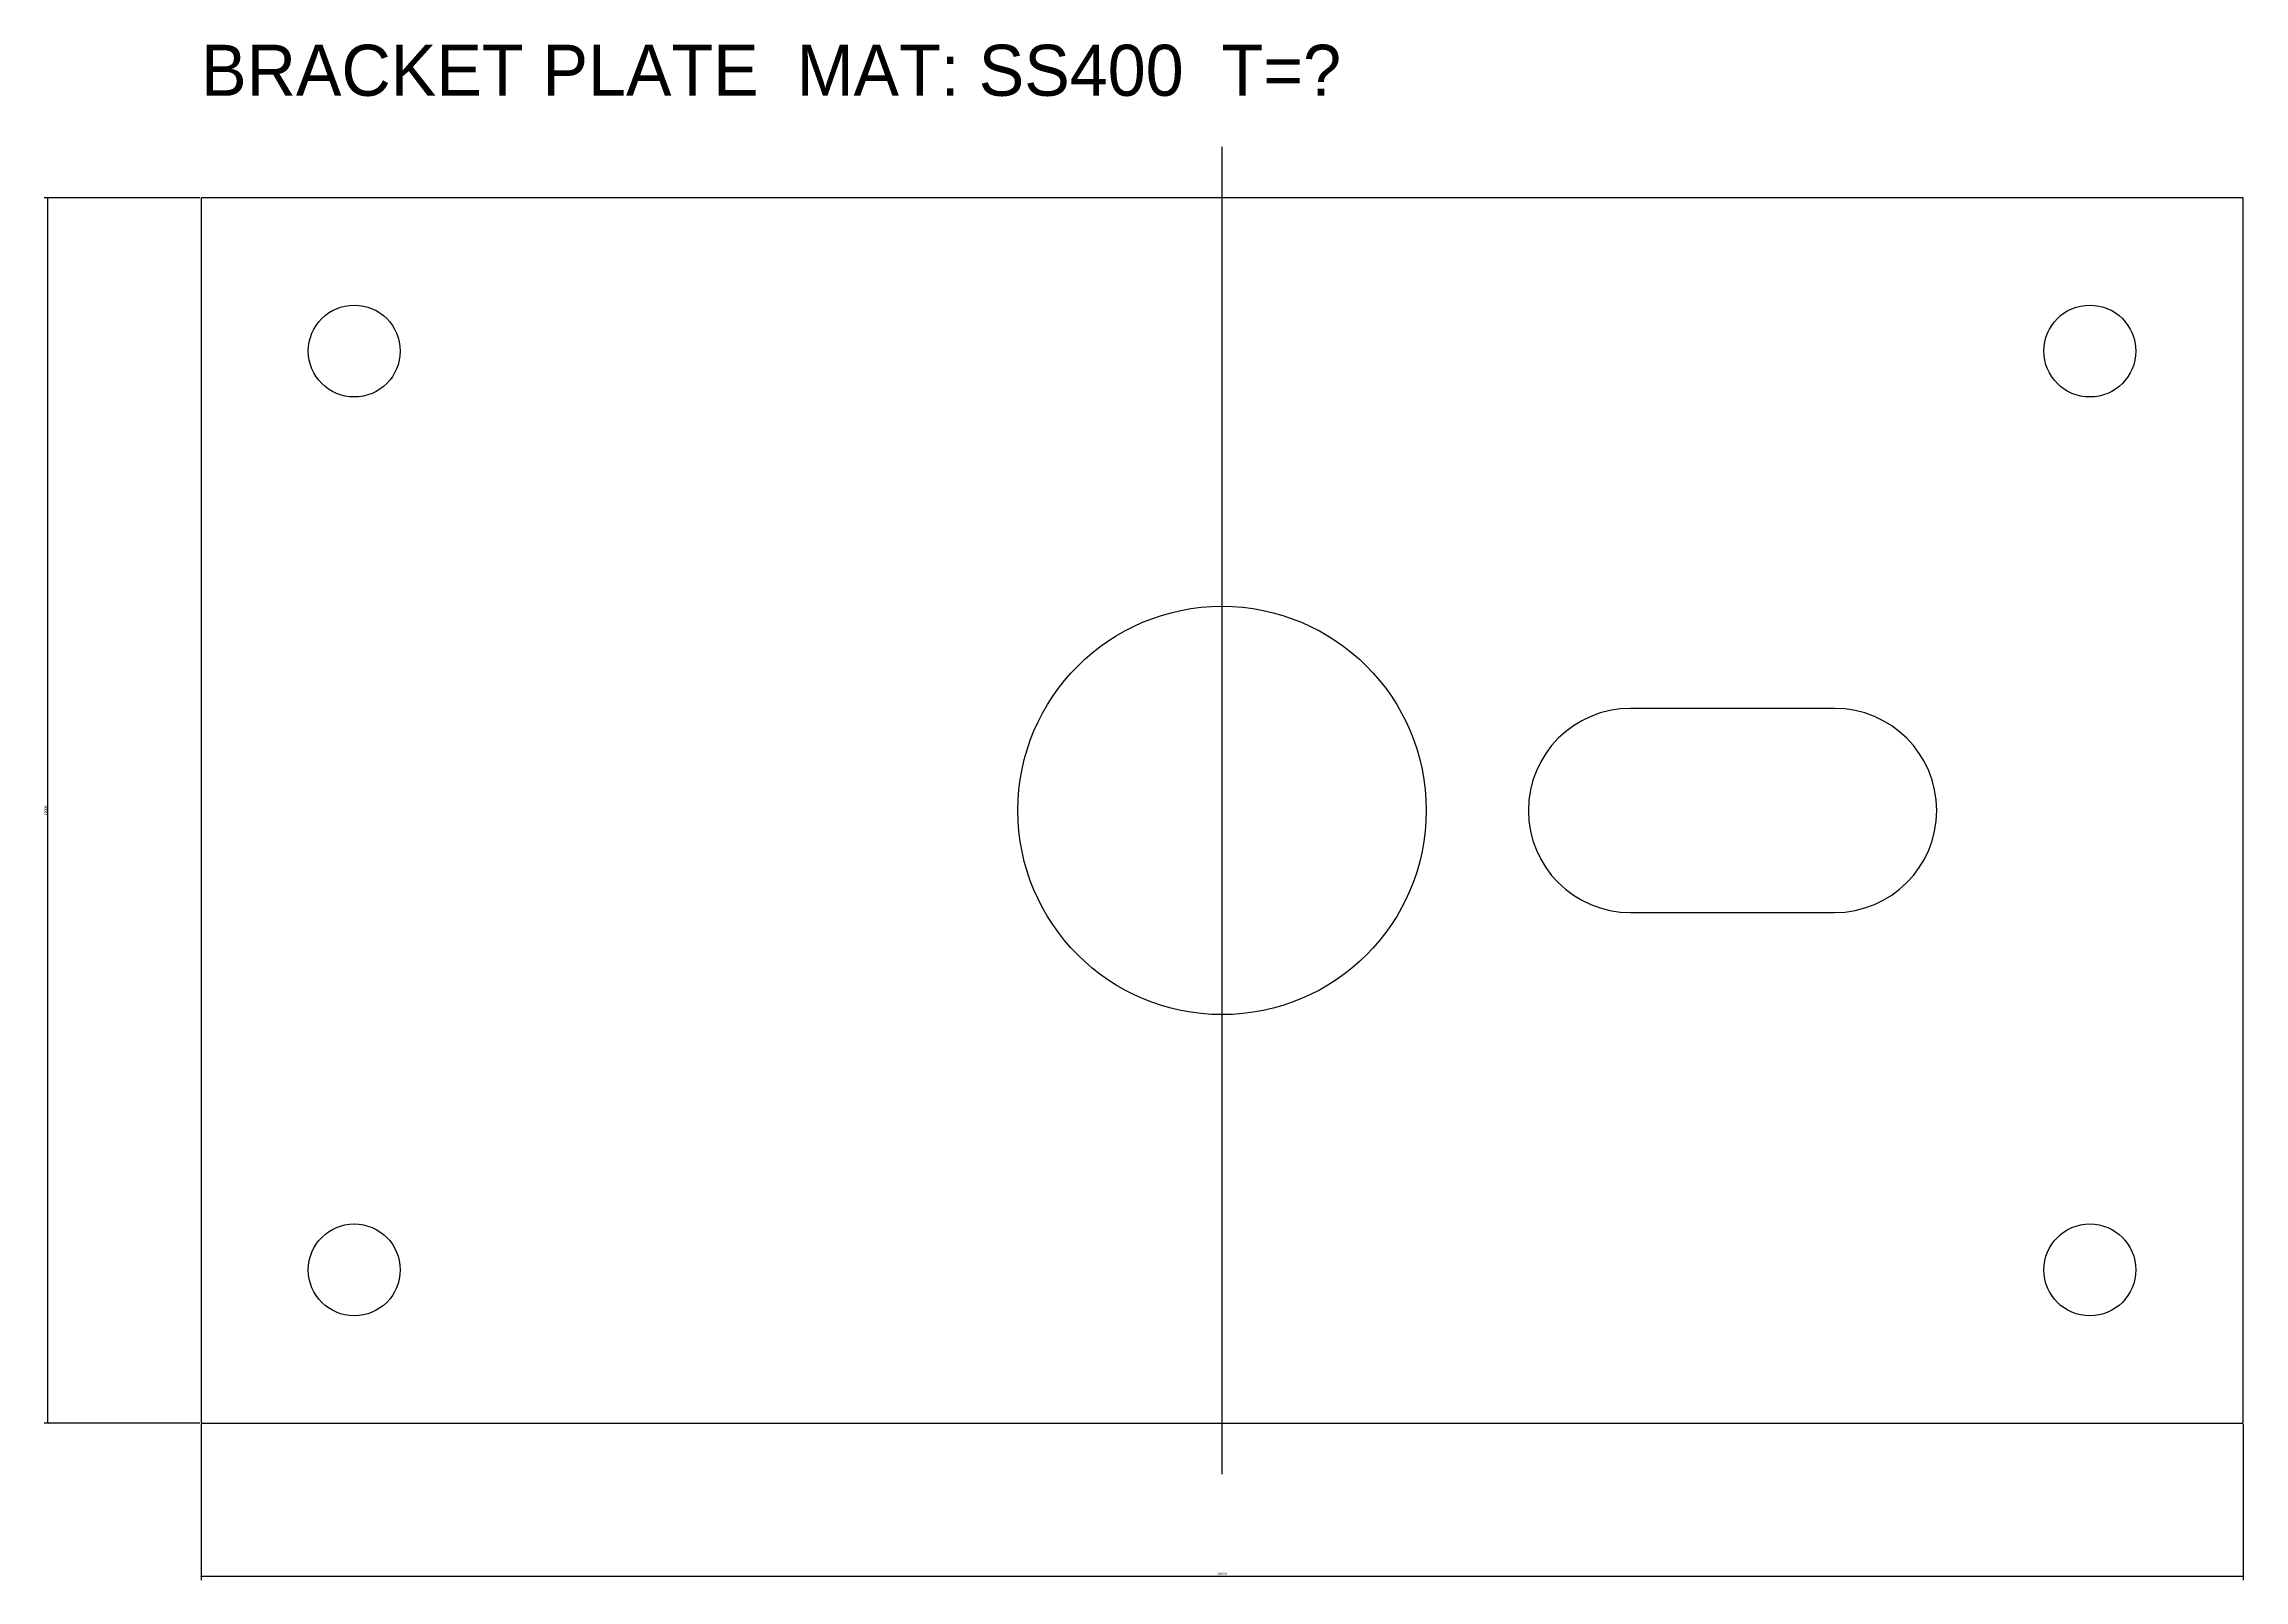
# Model space of a CAD drawing. Header units: millimetres. Extents: x -15 to 200, y -15 to 135.
import ezdxf

# ---------------------------------------------------------------- set-up
doc = ezdxf.new("R2010")
doc.units = ezdxf.units.MM
for name, color, linetype in [('CENTER', 5, 'Continuous'), ('DIM', 3, 'Continuous'), ('HOLES', 1, 'Continuous'), ('OUTLINE', 7, 'Continuous'), ('TEXT', 2, 'Continuous')]:
    doc.layers.add(name, color=color, linetype=linetype)
doc.styles.add('OpenSansCondensed-Light', font='OpenSansCondensed-Light.ttf')
doc.dimstyles.new('EZDXF', dxfattribs={"dimtxt": 0.25, "dimasz": 0.175, "dimexe": 0.375, "dimexo": 0.125, "dimgap": 0.1, "dimtad": 1, "dimlfac": 100, "dimzin": 12, "dimdsep": 46, "dimtxsty": 'OpenSansCondensed-Light', "dimblk": 'ARCHTICK', "dimcen": 2.5, "dimazin": 3, "dimtfac": 0.5, "dimtmove": 2, "dimatfit": 3})

# ---------------------------------------------------------------- blocks, each defined once
blk = doc.blocks.new('_ARCHTICK')
at = {"color": 0, "linetype": 'BYBLOCK', "const_width": 0.15}
blk.add_lwpolyline([(-0.5, -0.5), (0.5, 0.5)], dxfattribs=at)

msp = doc.modelspace()

# ---------------------------------------------------------------- linework, layer by layer
at = {"layer": 'CENTER'}
msp.add_line((100, -5), (100, 125), dxfattribs=at)
at = {"layer": 'HOLES'}
msp.add_lwpolyline([(140, 50), (160, 50, 1), (160, 70), (140, 70, 1)], format="xyb", close=True, dxfattribs=at)
for centre, radius in [((15, 105), 4.5), ((185, 105), 4.5), ((100, 60), 20), ((15, 15), 4.5), ((185, 15), 4.5)]:
    msp.add_circle(centre, radius, dxfattribs=at)
at = {"layer": 'OUTLINE'}
msp.add_lwpolyline([(0, 0), (200, 0), (200, 120), (0, 120)], close=True, dxfattribs=at)

# ---------------------------------------------------------------- texts
at = {"layer": 'TEXT'}
msp.add_text('BRACKET PLATE  MAT: SS400  T=?', height=5, dxfattribs=at).set_placement((0, 130))

# ---------------------------------------------------------------- dimensions: what is measured, and where the dimension line sits
at = {"layer": 'DIM'}
msp.add_linear_dim(base=(-15, 0), p1=(0, 0), p2=(0, 120), angle=90, dimstyle='EZDXF', dxfattribs=at).render()
msp.add_linear_dim(base=(0, -15), p1=(0, 0), p2=(200, 0), dimstyle='EZDXF', dxfattribs=at).render()

doc.saveas('drawing.dxf')
